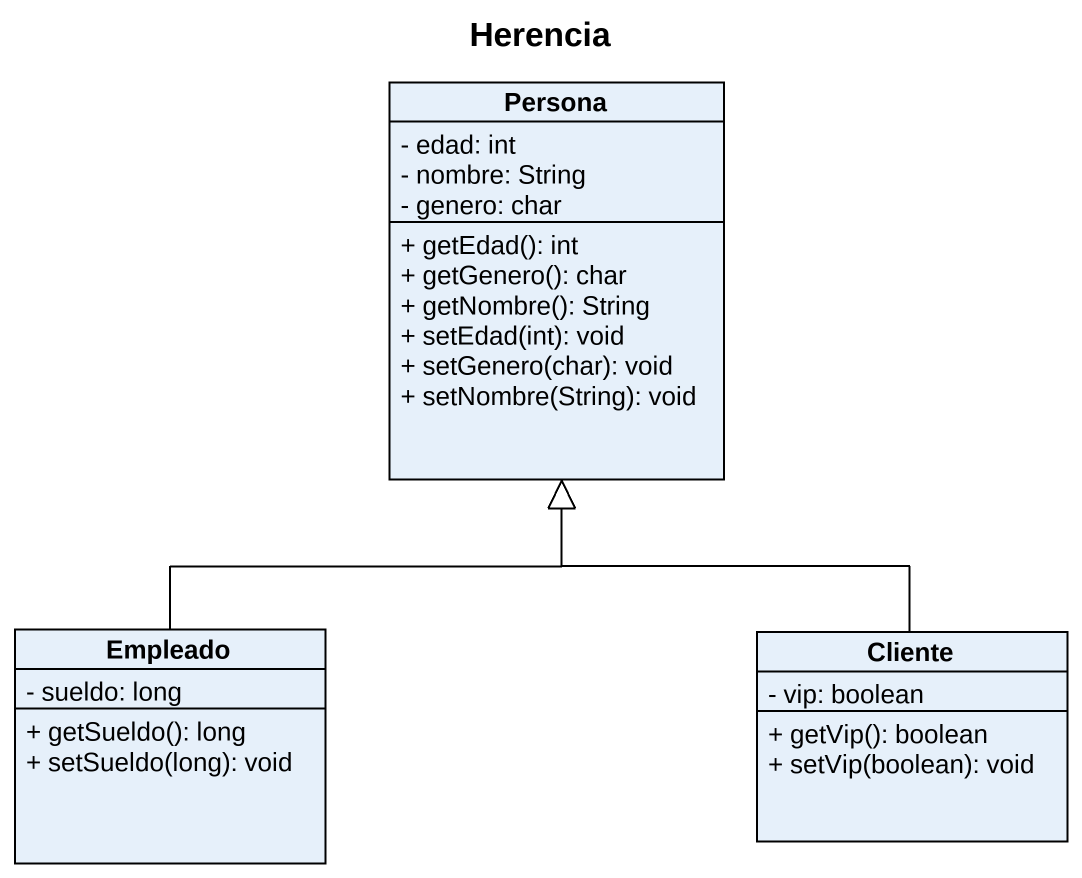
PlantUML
@startuml
title Herencia
hide circle
hide empty members
skinparam classAttributeIconSize 0
class Persona {
  - edad: int
  - nombre: String
  - genero: char
  + getEdad(): int
  + getGenero(): char
  + getNombre(): String
  + setEdad(int): void
  + setGenero(char): void
  + setNombre(String): void
}
class Empleado {
  - sueldo: long
  + getSueldo(): long
  + setSueldo(long): void
}
class Cliente {
  - vip: boolean
  + getVip(): boolean
  + setVip(boolean): void
}
Empleado -up-|> Persona
Cliente -up-|> Persona
@enduml
